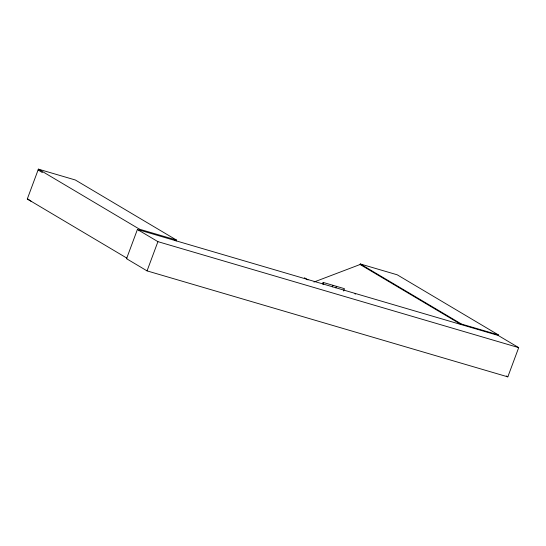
<?xml version="1.0" encoding="UTF-8"?>
<svg xmlns="http://www.w3.org/2000/svg" width="546" height="546" viewBox="0 0 546 546"><rect width="100%" height="100%" fill="white"/><g stroke="black" fill="none" stroke-linecap="round" stroke-linejoin="round"><path stroke-width="0.82" d="M323.075 283.893L323.177 282.412L322.597 283.975M174.481 239.919L176.181 240.929L176.501 240.076L75.328 179.989L38.397 169.137L27.3 198.983L31.648 201.583M137.415 229.47L126.542 258.702L147.051 270.884L507.828 376.863L518.7 347.625L498.184 335.442L137.415 229.47L157.924 241.653L518.7 347.625M138.984 230.801L139.571 229.231L38.397 169.137M147.051 270.884L157.924 241.653M323.348 284.213L323.928 282.657L344.437 288.677L343.564 291.018M332.33 286.848L332.91 285.292M335.851 287.885L336.432 286.329M313.964 282.043L360.087 264.503L360.292 263.957L397.222 274.809L498.389 334.896L498.184 335.442M360.292 263.957L461.459 324.051L461.254 324.597L360.087 264.503M139.571 229.231L176.501 240.076M461.459 324.051L498.389 334.896M28.924 199.461L27.3 198.983L127.006 258.203M354.927 293.837L355.603 294.041M506.36 375.989L507.828 376.863M304.388 277.777L308.012 279.927M38.084 169.99L42.431 172.591"/></g></svg>
